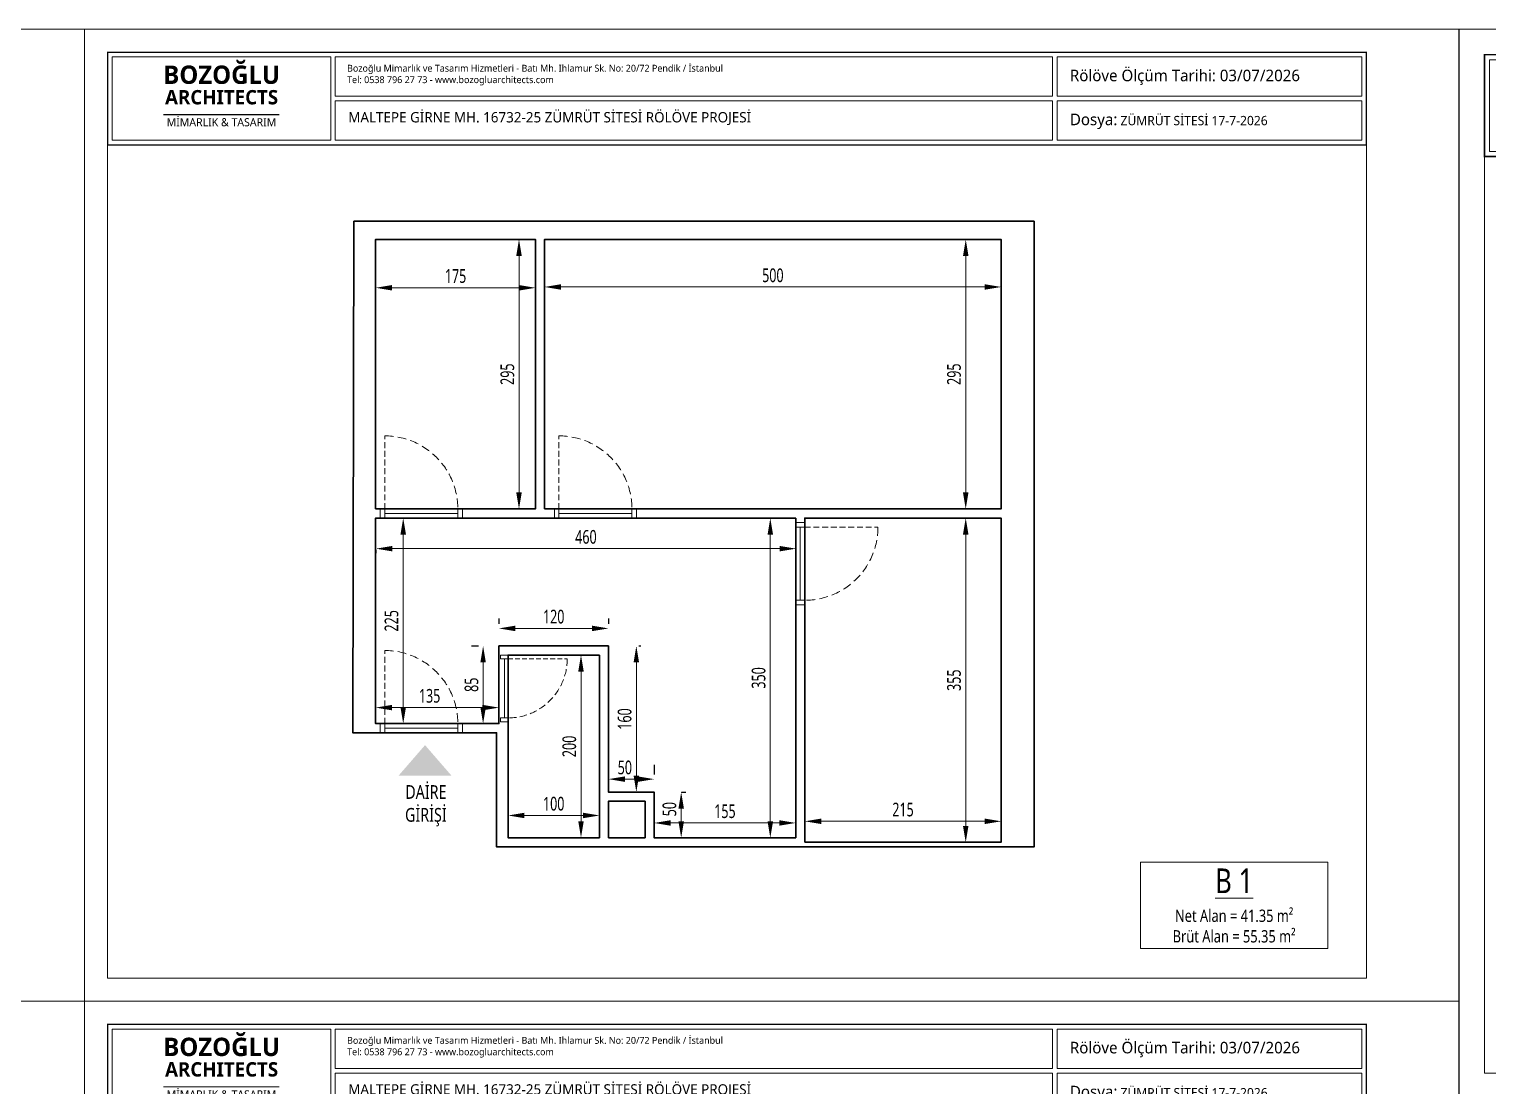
# Model space of a CAD drawing. Header units: metres. Extents: x 41905 to 73816, y -45641 to -42980.
# Drawn here: x 67434 to 69031, y -44137 to -42980 of the extents above; entities that cross this region are included whole.
import ezdxf

# ---------------------------------------------------------------- set-up
doc = ezdxf.new("R2010")
doc.units = ezdxf.units.M
doc.linetypes.add('HIDDEN2', pattern=[4.7625, 3.175, -1.5875])
for name, color, linetype, lineweight in [('A ALAN BRÜT', 5, 'Continuous', 30), ('A ANTET', 7, 'Continuous', 13), ('A DUVAR', 7, 'Continuous', 30), ('A KAPI', 11, 'Continuous', 13), ('A KAPI KESİK', 11, 'HIDDEN2', 13), ('A YAZI', 7, 'Continuous', 13)]:
    doc.layers.add(name, color=color, linetype=linetype, lineweight=lineweight)
for name, color, linetype, lineweight, true_color in [('A GİRİŞ OKU', 1, 'Continuous', 13, 0xff0000), ('A YAZDIRMA', 7, 'Continuous', 13, 0x848484), ('A ÖLÇÜ DIŞ', 1, 'Continuous', 13, 0xff0000)]:
    doc.layers.add(name, color=color, linetype=linetype, lineweight=lineweight, true_color=true_color)
doc.styles.add('HİB NORMAL', font='segoeui.ttf')
doc.styles.add('HİB Segoe Bold', font='segoeuib.ttf', dxfattribs={"width": 0.8})
doc.styles.add('HİB SEGOE Normal .7', font='segoeui.ttf', dxfattribs={"width": 0.7})
doc.styles.add('HİB Segoe Semilight .7', font='segoeuisl.ttf', dxfattribs={"width": 0.7})
doc.dimstyles.new('HİB New', dxfattribs={"dimtxt": 12, "dimasz": 18, "dimexe": 5, "dimexo": 30, "dimgap": 5, "dimtad": 1, "dimdec": 0, "dimzin": 0, "dimdsep": 46, "dimtxsty": 'HİB Segoe Semilight .7', "dimcen": 0.09, "dimclrd": 256, "dimclre": 256, "dimclrt": 256, "dimadec": 0, "dimazin": 0, "dimtfac": 1, "dimtdec": 4, "dimtix": 1, "dimtofl": 0, "dimtmove": 0, "dimatfit": 3, "dimfxl": 30, "dimfxlon": 1, "dimtvp": 1, "dimtolj": 1, "dimtzin": 0, "dimlwd": -1, "dimlwe": -3, "dimarcsym": 0})

# ---------------------------------------------------------------- blocks, each defined once
blk = doc.blocks.new('safsafsaf')
at = {"layer": 'A ANTET', "linetype": 'ByBlock', "ltscale": 100}
blk.add_line((49168, -37858.9), (52997.3, -37858.9), dxfattribs=at)
at = {"layer": 'A ANTET', "linetype": 'ByBlock', "ltscale": 100, "const_width": 4.22}
blk.add_lwpolyline([(49168, -37858.9), (52997.3, -37858.9), (52997.3, -38140.5), (49168, -38140.5)], close=True, dxfattribs=at)
at = {"layer": 'A ANTET', "linetype": 'ByBlock', "ltscale": 100}
for points in [[(52997.3, -40674.5), (49168, -40674.5), (49168, -37858.9), (52997.3, -37858.9)], [(49182.1, -37873), (49846.6, -37873), (49846.6, -38126.4), (49182.1, -38126.4)], [(49860.6, -37873), (52042.3, -37873), (52042.3, -37992.7), (49860.6, -37992.7)], [(52056.4, -37992.7), (52983.2, -37992.7), (52983.2, -37873), (52056.4, -37873)], [(49860.6, -38006.7), (52042.3, -38006.7), (52042.3, -38126.4), (49860.6, -38126.4)], [(52056.4, -38126.4), (52983.2, -38126.4), (52983.2, -38006.7), (52056.4, -38006.7)]]:
    blk.add_lwpolyline(points, close=True, dxfattribs=at)
blk.add_lwpolyline([(49337.9, -38048.6, 3.72, 3.72, 0), (49690.6, -38048.6, 0, 0, 0)], format="xyseb", dxfattribs=at)
at = {"layer": 'A YAZDIRMA', "linetype": 'ByBlock', "ltscale": 100}
blk.add_lwpolyline([(53278.8, -40744.9), (53278.8, -37788.5), (49097.6, -37788.5), (49097.6, -40744.9)], close=True, dxfattribs=at)
at = {"layer": 'A ANTET', "linetype": 'ByBlock', "ltscale": 100, "attachment_point": 1, "line_spacing_factor": 0.8, "style": 'HİB NORMAL'}
for s, insert, char_height, width in [('\\pxqc;{\\fSegoe UI Semibold|b0|i0|c162|p34;BOZOĞLU\\P\\pxqc;\\H0.7833x;ARCHITECTS\\P\\pxqc;\\H1.0213x;}', (49326, -37899.2), 55.749, 377.662), ('\\pxi-3,l4.25,qc,t4.25;MİMARLIK & TASARIM', (49291.1, -38059.2), 24.623, 415.716)]:
    blk.add_mtext(s, dxfattribs=dict(at, insert=insert, char_height=char_height, width=width))
at = {"layer": 'A ANTET', "linetype": 'ByBlock', "ltscale": 100, "attachment_point": 1, "style": 'HİB NORMAL'}
for s, insert, char_height, width in [('\\A1;\\pxql;Bozoğlu Mimarlık ve Tasarım Hizmetleri - Batı Mh. Ihlamur Sk. No: 20/72 Pendik / İstanbul\\PTel: 0538 796 27 73 - www.bozogluarchitects.com', (49896.5, -37896.8), 20.906, 1289.576), ('\\pxql;MALTEPE GİRNE MH. 16732-25 ZÜMRÜT SİTESİ RÖLÖVE PROJESİ', (49900, -38040.7), 31.359, 1361.276)]:
    blk.add_mtext(s, dxfattribs=dict(at, insert=insert, char_height=char_height, width=width))
at = {"layer": 'A ANTET', "color": 0, "linetype": 'ByBlock', "ltscale": 100, "char_height": 35.195, "width": 810.705, "attachment_point": 7, "style": 'HİB NORMAL'}
for s, insert in [('\\pxql;Rölöve Ölçüm Tarihi: 03/07/2026', (52095.2, -37958.7)), ('\\pxql;Dosya:{\\H0.8019x; ZÜMRÜT SİTESİ 17-7-2026}', (52095.2, -38092.4))]:
    blk.add_mtext(s, dxfattribs=dict(at, insert=insert))
blk = doc.blocks.new('*D18127')
at = {"layer": 'A ÖLÇÜ DIŞ', "lineweight": -3, "ltscale": 0.5}
for p, q in [((67813.3, -43240.2), (67813.3, -43268.1)), ((67988.3, -43240.2), (67988.3, -43268.1))]:
    blk.add_line(p, q, dxfattribs=at)
at = {"layer": 'A ÖLÇÜ DIŞ', "ltscale": 0.5}
blk.add_line((67831.3, -43263.1), (67970.3, -43263.1), dxfattribs=at)
at = {"layer": 'A ÖLÇÜ DIŞ'}
for points in [[(67831.3, -43260.1), (67831.3, -43266.1), (67813.3, -43263.1)], [(67970.3, -43266.1), (67970.3, -43260.1), (67988.3, -43263.1)]]:
    blk.add_solid(points, dxfattribs=at)
at = {"layer": 'Defpoints', "color": 0}
for p in [(67813.3, -43210.2), (67988.3, -43210.2), (67988.3, -43263.1)]:
    blk.add_point(p, dxfattribs=at)
at = {"layer": 'A ÖLÇÜ DIŞ', "ltscale": 0.5, "insert": (67900.8, -43250.3), "char_height": 15, "attachment_point": 5, "style": 'HİB SEGOE Normal .7'}
blk.add_mtext('\\A1;175', dxfattribs=at)
blk = doc.blocks.new('*D18128')
at = {"layer": 'A ÖLÇÜ DIŞ', "lineweight": -3, "ltscale": 0.5}
for p, q in [((67958.3, -43210.2), (67965.3, -43210.2)), ((67958.3, -43505.2), (67965.3, -43505.2))]:
    blk.add_line(p, q, dxfattribs=at)
at = {"layer": 'A ÖLÇÜ DIŞ', "ltscale": 0.5}
blk.add_line((67970.3, -43228.2), (67970.3, -43487.2), dxfattribs=at)
at = {"layer": 'A ÖLÇÜ DIŞ'}
for points in [[(67973.3, -43228.2), (67967.3, -43228.2), (67970.3, -43210.2)], [(67967.3, -43487.2), (67973.3, -43487.2), (67970.3, -43505.2)]]:
    blk.add_solid(points, dxfattribs=at)
at = {"layer": 'Defpoints', "color": 0}
for p in [(67988.3, -43210.2), (67970.3, -43505.2), (67988.3, -43505.2)]:
    blk.add_point(p, dxfattribs=at)
at = {"layer": 'A ÖLÇÜ DIŞ', "ltscale": 0.5, "insert": (67957.6, -43357.7), "char_height": 15, "attachment_point": 5, "rotation": 90, "style": 'HİB SEGOE Normal .7'}
blk.add_mtext('\\A1;295', dxfattribs=at)
blk = doc.blocks.new('*D18129')
at = {"layer": 'A ÖLÇÜ DIŞ', "lineweight": -3, "ltscale": 0.5}
for p, q in [((67998.3, -43240.2), (67998.3, -43267.2)), ((68498.3, -43240.2), (68498.3, -43267.2))]:
    blk.add_line(p, q, dxfattribs=at)
at = {"layer": 'A ÖLÇÜ DIŞ', "ltscale": 0.5}
blk.add_line((68016.3, -43262.2), (68480.3, -43262.2), dxfattribs=at)
at = {"layer": 'A ÖLÇÜ DIŞ'}
for points in [[(68016.3, -43259.2), (68016.3, -43265.2), (67998.3, -43262.2)], [(68480.3, -43265.2), (68480.3, -43259.2), (68498.3, -43262.2)]]:
    blk.add_solid(points, dxfattribs=at)
at = {"layer": 'Defpoints', "color": 0}
for p in [(67998.3, -43210.2), (68498.3, -43210.2), (68498.3, -43262.2)]:
    blk.add_point(p, dxfattribs=at)
at = {"layer": 'A ÖLÇÜ DIŞ', "ltscale": 0.5, "insert": (68248.3, -43249.5), "char_height": 15, "attachment_point": 5, "style": 'HİB SEGOE Normal .7'}
blk.add_mtext('\\A1;500', dxfattribs=at)
blk = doc.blocks.new('*D18130')
at = {"layer": 'A ÖLÇÜ DIŞ', "lineweight": -3, "ltscale": 0.5}
for p, q in [((68468.3, -43210.2), (68454.5, -43210.2)), ((68468.3, -43505.2), (68454.5, -43505.2))]:
    blk.add_line(p, q, dxfattribs=at)
at = {"layer": 'A ÖLÇÜ DIŞ', "ltscale": 0.5}
blk.add_line((68459.5, -43228.2), (68459.5, -43487.2), dxfattribs=at)
at = {"layer": 'A ÖLÇÜ DIŞ'}
for points in [[(68462.5, -43228.2), (68456.5, -43228.2), (68459.5, -43210.2)], [(68456.5, -43487.2), (68462.5, -43487.2), (68459.5, -43505.2)]]:
    blk.add_solid(points, dxfattribs=at)
at = {"layer": 'Defpoints', "color": 0}
for p in [(68498.3, -43210.2), (68459.5, -43505.2), (68498.3, -43505.2)]:
    blk.add_point(p, dxfattribs=at)
at = {"layer": 'A ÖLÇÜ DIŞ', "ltscale": 0.5, "insert": (68446.7, -43357.7), "char_height": 15, "attachment_point": 5, "rotation": 90, "style": 'HİB SEGOE Normal .7'}
blk.add_mtext('\\A1;295', dxfattribs=at)
blk = doc.blocks.new('*D18131')
at = {"layer": 'A ÖLÇÜ DIŞ', "lineweight": -3, "ltscale": 0.5}
for p, q in [((68468.3, -43515.2), (68454.5, -43515.2)), ((68468.3, -43870.2), (68454.5, -43870.2))]:
    blk.add_line(p, q, dxfattribs=at)
at = {"layer": 'A ÖLÇÜ DIŞ', "ltscale": 0.5}
blk.add_line((68459.5, -43533.2), (68459.5, -43852.2), dxfattribs=at)
at = {"layer": 'A ÖLÇÜ DIŞ'}
for points in [[(68462.5, -43533.2), (68456.5, -43533.2), (68459.5, -43515.2)], [(68456.5, -43852.2), (68462.5, -43852.2), (68459.5, -43870.2)]]:
    blk.add_solid(points, dxfattribs=at)
at = {"layer": 'Defpoints', "color": 0}
for p in [(68498.3, -43515.2), (68459.5, -43870.2), (68498.3, -43870.2)]:
    blk.add_point(p, dxfattribs=at)
at = {"layer": 'A ÖLÇÜ DIŞ', "ltscale": 0.5, "insert": (68446.7, -43692.7), "char_height": 15, "attachment_point": 5, "rotation": 90, "style": 'HİB SEGOE Normal .7'}
blk.add_mtext('\\A1;355', dxfattribs=at)
blk = doc.blocks.new('*D18132')
at = {"layer": 'A ÖLÇÜ DIŞ', "lineweight": -3, "ltscale": 0.5}
for p, q in [((68243.3, -43515.2), (68240.5, -43515.2)), ((68243.3, -43865.2), (68240.5, -43865.2))]:
    blk.add_line(p, q, dxfattribs=at)
at = {"layer": 'A ÖLÇÜ DIŞ', "ltscale": 0.5}
blk.add_line((68245.5, -43847.2), (68245.5, -43533.2), dxfattribs=at)
at = {"layer": 'A ÖLÇÜ DIŞ'}
for points in [[(68248.5, -43533.2), (68242.5, -43533.2), (68245.5, -43515.2)], [(68242.5, -43847.2), (68248.5, -43847.2), (68245.5, -43865.2)]]:
    blk.add_solid(points, dxfattribs=at)
at = {"layer": 'Defpoints', "color": 0}
for p in [(68245.5, -43515.2), (68273.3, -43515.2), (68273.3, -43865.2)]:
    blk.add_point(p, dxfattribs=at)
at = {"layer": 'A ÖLÇÜ DIŞ', "ltscale": 0.5, "insert": (68232.7, -43690.2), "char_height": 15, "attachment_point": 5, "rotation": 90, "style": 'HİB SEGOE Normal .7'}
blk.add_mtext('\\A1;350', dxfattribs=at)
blk = doc.blocks.new('*D18133')
at = {"layer": 'A ÖLÇÜ DIŞ', "lineweight": -3, "ltscale": 0.5}
for p, q in [((68273.3, -43819), (68273.3, -43854)), ((68118.3, -43835.2), (68118.3, -43844))]:
    blk.add_line(p, q, dxfattribs=at)
at = {"layer": 'A ÖLÇÜ DIŞ', "ltscale": 0.5}
blk.add_line((68136.3, -43849), (68255.3, -43849), dxfattribs=at)
at = {"layer": 'A ÖLÇÜ DIŞ'}
for points in [[(68136.3, -43846), (68136.3, -43852), (68118.3, -43849)], [(68255.3, -43852), (68255.3, -43846), (68273.3, -43849)]]:
    blk.add_solid(points, dxfattribs=at)
at = {"layer": 'Defpoints', "color": 0}
for p in [(68273.3, -43762.3), (68273.3, -43849), (68118.3, -43865.2)]:
    blk.add_point(p, dxfattribs=at)
at = {"layer": 'A ÖLÇÜ DIŞ', "ltscale": 0.5, "insert": (68195.8, -43836.2), "char_height": 15, "attachment_point": 5, "style": 'HİB SEGOE Normal .7'}
blk.add_mtext('\\A1;155', dxfattribs=at)
blk = doc.blocks.new('*D18134')
at = {"layer": 'A ÖLÇÜ DIŞ', "lineweight": -3, "ltscale": 0.5}
for p, q in [((68148.3, -43815.2), (68152.9, -43815.2)), ((68148.3, -43865.2), (68152.9, -43865.2))]:
    blk.add_line(p, q, dxfattribs=at)
at = {"layer": 'A ÖLÇÜ DIŞ', "ltscale": 0.5}
blk.add_line((68147.9, -43833.2), (68147.9, -43847.2), dxfattribs=at)
at = {"layer": 'A ÖLÇÜ DIŞ'}
for points in [[(68150.9, -43833.2), (68144.9, -43833.2), (68147.9, -43815.2)], [(68144.9, -43847.2), (68150.9, -43847.2), (68147.9, -43865.2)]]:
    blk.add_solid(points, dxfattribs=at)
at = {"layer": 'Defpoints', "color": 0}
for p in [(68118.3, -43815.2), (68118.3, -43865.2), (68147.9, -43865.2)]:
    blk.add_point(p, dxfattribs=at)
at = {"layer": 'A ÖLÇÜ DIŞ', "ltscale": 0.5, "insert": (68135.1, -43833.9), "char_height": 15, "attachment_point": 5, "rotation": 90, "style": 'HİB SEGOE Normal .7'}
blk.add_mtext('\\A1;50', dxfattribs=at)
blk = doc.blocks.new('*D18135')
at = {"layer": 'A ÖLÇÜ DIŞ', "lineweight": -3, "ltscale": 0.5}
for p, q in [((68068.3, -43785.2), (68068.3, -43796)), ((68118.3, -43785.2), (68118.3, -43796))]:
    blk.add_line(p, q, dxfattribs=at)
at = {"layer": 'A ÖLÇÜ DIŞ', "ltscale": 0.5}
blk.add_line((68100.3, -43801), (68086.3, -43801), dxfattribs=at)
at = {"layer": 'A ÖLÇÜ DIŞ'}
for points in [[(68086.3, -43798), (68086.3, -43804), (68068.3, -43801)], [(68100.3, -43804), (68100.3, -43798), (68118.3, -43801)]]:
    blk.add_solid(points, dxfattribs=at)
at = {"layer": 'Defpoints', "color": 0}
for p in [(68068.3, -43801), (68068.3, -43815.2), (68118.3, -43815.2)]:
    blk.add_point(p, dxfattribs=at)
at = {"layer": 'A ÖLÇÜ DIŞ', "ltscale": 0.5, "insert": (68086.2, -43788.3), "char_height": 15, "attachment_point": 5, "style": 'HİB SEGOE Normal .7'}
blk.add_mtext('\\A1;50', dxfattribs=at)
blk = doc.blocks.new('*D18136')
at = {"layer": 'A ÖLÇÜ DIŞ', "lineweight": -3, "ltscale": 0.5}
for p, q in [((68101.6, -43655.2), (68103.8, -43655.2)), ((68101.6, -43815.2), (68103.8, -43815.2))]:
    blk.add_line(p, q, dxfattribs=at)
at = {"layer": 'A ÖLÇÜ DIŞ', "ltscale": 0.5}
blk.add_line((68098.8, -43797.2), (68098.8, -43673.2), dxfattribs=at)
at = {"layer": 'A ÖLÇÜ DIŞ'}
for points in [[(68101.8, -43673.2), (68095.8, -43673.2), (68098.8, -43655.2)], [(68095.8, -43797.2), (68101.8, -43797.2), (68098.8, -43815.2)]]:
    blk.add_solid(points, dxfattribs=at)
at = {"layer": 'Defpoints', "color": 0}
for p in [(68071.6, -43655.2), (68098.8, -43655.2), (68071.6, -43815.2)]:
    blk.add_point(p, dxfattribs=at)
at = {"layer": 'A ÖLÇÜ DIŞ', "ltscale": 0.5, "insert": (68086, -43735.2), "char_height": 15, "attachment_point": 5, "rotation": 90, "style": 'HİB SEGOE Normal .7'}
blk.add_mtext('\\A1;160', dxfattribs=at)
blk = doc.blocks.new('*D18137')
at = {"layer": 'A ÖLÇÜ DIŞ', "lineweight": -3, "ltscale": 0.5}
for p, q in [((67948.3, -43625.2), (67948.3, -43631)), ((68068.3, -43625.2), (68068.3, -43631))]:
    blk.add_line(p, q, dxfattribs=at)
at = {"layer": 'A ÖLÇÜ DIŞ', "ltscale": 0.5}
blk.add_line((68050.3, -43636), (67966.3, -43636), dxfattribs=at)
at = {"layer": 'A ÖLÇÜ DIŞ'}
for points in [[(67966.3, -43633), (67966.3, -43639), (67948.3, -43636)], [(68050.3, -43639), (68050.3, -43633), (68068.3, -43636)]]:
    blk.add_solid(points, dxfattribs=at)
at = {"layer": 'Defpoints', "color": 0}
for p in [(67948.3, -43636), (67948.3, -43655.2), (68068.3, -43655.2)]:
    blk.add_point(p, dxfattribs=at)
at = {"layer": 'A ÖLÇÜ DIŞ', "ltscale": 0.5, "insert": (68008.3, -43623.2), "char_height": 15, "attachment_point": 5, "style": 'HİB SEGOE Normal .7'}
blk.add_mtext('\\A1;120', dxfattribs=at)
blk = doc.blocks.new('*D18138')
at = {"layer": 'A ÖLÇÜ DIŞ', "lineweight": -3, "ltscale": 0.5}
for p, q in [((67918.3, -43655.2), (67926, -43655.2)), ((67918.3, -43740.2), (67926, -43740.2))]:
    blk.add_line(p, q, dxfattribs=at)
at = {"layer": 'A ÖLÇÜ DIŞ', "ltscale": 0.5}
blk.add_line((67931, -43673.2), (67931, -43722.2), dxfattribs=at)
at = {"layer": 'A ÖLÇÜ DIŞ'}
for points in [[(67934, -43673.2), (67928, -43673.2), (67931, -43655.2)], [(67928, -43722.2), (67934, -43722.2), (67931, -43740.2)]]:
    blk.add_solid(points, dxfattribs=at)
at = {"layer": 'Defpoints', "color": 0}
for p in [(67948.3, -43655.2), (67931, -43740.2), (67948.3, -43740.2)]:
    blk.add_point(p, dxfattribs=at)
at = {"layer": 'A ÖLÇÜ DIŞ', "ltscale": 0.5, "insert": (67918.3, -43697.7), "char_height": 15, "attachment_point": 5, "rotation": 90, "style": 'HİB SEGOE Normal .7'}
blk.add_mtext('\\A1;85', dxfattribs=at)
blk = doc.blocks.new('*D18139')
at = {"layer": 'A ÖLÇÜ DIŞ', "lineweight": -3, "ltscale": 0.5}
for p, q in [((67813.3, -43710.2), (67813.3, -43717.7)), ((67948.3, -43710.2), (67948.3, -43717.7))]:
    blk.add_line(p, q, dxfattribs=at)
at = {"layer": 'A ÖLÇÜ DIŞ', "ltscale": 0.5}
blk.add_line((67831.3, -43722.7), (67930.3, -43722.7), dxfattribs=at)
at = {"layer": 'A ÖLÇÜ DIŞ'}
for points in [[(67831.3, -43719.7), (67831.3, -43725.7), (67813.3, -43722.7)], [(67930.3, -43725.7), (67930.3, -43719.7), (67948.3, -43722.7)]]:
    blk.add_solid(points, dxfattribs=at)
at = {"layer": 'Defpoints', "color": 0}
for p in [(67948.3, -43722.7), (67813.3, -43740.2), (67948.3, -43740.2)]:
    blk.add_point(p, dxfattribs=at)
at = {"layer": 'A ÖLÇÜ DIŞ', "ltscale": 0.5, "insert": (67872.4, -43709.9), "char_height": 15, "attachment_point": 5, "style": 'HİB SEGOE Normal .7'}
blk.add_mtext('\\A1;135', dxfattribs=at)
blk = doc.blocks.new('*D18140')
at = {"layer": 'A ÖLÇÜ DIŞ', "lineweight": -3, "ltscale": 0.5}
for p, q in [((67843.3, -43515.2), (67848.5, -43515.2)), ((67843.3, -43740.2), (67848.5, -43740.2))]:
    blk.add_line(p, q, dxfattribs=at)
at = {"layer": 'A ÖLÇÜ DIŞ', "ltscale": 0.5}
blk.add_line((67843.5, -43722.2), (67843.5, -43533.2), dxfattribs=at)
at = {"layer": 'A ÖLÇÜ DIŞ'}
for points in [[(67846.5, -43533.2), (67840.5, -43533.2), (67843.5, -43515.2)], [(67840.5, -43722.2), (67846.5, -43722.2), (67843.5, -43740.2)]]:
    blk.add_solid(points, dxfattribs=at)
at = {"layer": 'Defpoints', "color": 0}
for p in [(67813.3, -43515.2), (67843.5, -43515.2), (67813.3, -43740.2)]:
    blk.add_point(p, dxfattribs=at)
at = {"layer": 'A ÖLÇÜ DIŞ', "ltscale": 0.5, "insert": (67830.7, -43627.7), "char_height": 15, "attachment_point": 5, "rotation": 90, "style": 'HİB SEGOE Normal .7'}
blk.add_mtext('\\A1;225', dxfattribs=at)
blk = doc.blocks.new('*D18141')
at = {"layer": 'A ÖLÇÜ DIŞ', "lineweight": -3, "ltscale": 0.5}
for p, q in [((67813.6, -43550), (67813.6, -43553.7)), ((68273.6, -43550), (68273.6, -43553.7))]:
    blk.add_line(p, q, dxfattribs=at)
at = {"layer": 'A ÖLÇÜ DIŞ', "ltscale": 0.5}
blk.add_line((67831.6, -43548.7), (68255.6, -43548.7), dxfattribs=at)
at = {"layer": 'A ÖLÇÜ DIŞ'}
for points in [[(67831.6, -43545.7), (67831.6, -43551.7), (67813.6, -43548.7)], [(68255.6, -43551.7), (68255.6, -43545.7), (68273.6, -43548.7)]]:
    blk.add_solid(points, dxfattribs=at)
at = {"layer": 'Defpoints', "color": 0}
for p in [(67813.6, -43520), (68273.6, -43520), (68273.6, -43548.7)]:
    blk.add_point(p, dxfattribs=at)
at = {"layer": 'A ÖLÇÜ DIŞ', "ltscale": 0.5, "insert": (68043.6, -43535.9), "char_height": 15, "attachment_point": 5, "style": 'HİB SEGOE Normal .7'}
blk.add_mtext('\\A1;460', dxfattribs=at)
blk = doc.blocks.new('*D18142')
at = {"layer": 'A ÖLÇÜ DIŞ', "lineweight": -3, "ltscale": 0.5}
for p, q in [((67958.3, -43835.2), (67958.3, -43835.8)), ((68058.3, -43835.2), (68058.3, -43835.8))]:
    blk.add_line(p, q, dxfattribs=at)
at = {"layer": 'A ÖLÇÜ DIŞ', "ltscale": 0.5}
blk.add_line((67976.3, -43840.8), (68040.3, -43840.8), dxfattribs=at)
at = {"layer": 'A ÖLÇÜ DIŞ'}
for points in [[(67976.3, -43837.8), (67976.3, -43843.8), (67958.3, -43840.8)], [(68040.3, -43843.8), (68040.3, -43837.8), (68058.3, -43840.8)]]:
    blk.add_solid(points, dxfattribs=at)
at = {"layer": 'Defpoints', "color": 0}
for p in [(68058.3, -43840.8), (67958.3, -43865.2), (68058.3, -43865.2)]:
    blk.add_point(p, dxfattribs=at)
at = {"layer": 'A ÖLÇÜ DIŞ', "ltscale": 0.5, "insert": (68008.3, -43828), "char_height": 15, "attachment_point": 5, "style": 'HİB SEGOE Normal .7'}
blk.add_mtext('\\A1;100', dxfattribs=at)
blk = doc.blocks.new('*D18143')
at = {"layer": 'A ÖLÇÜ DIŞ', "lineweight": -3, "ltscale": 0.5}
for p, q in [((68028.3, -43665.2), (68033.2, -43665.2)), ((68028.3, -43865.2), (68033.2, -43865.2))]:
    blk.add_line(p, q, dxfattribs=at)
at = {"layer": 'A ÖLÇÜ DIŞ', "ltscale": 0.5}
blk.add_line((68038.2, -43683.2), (68038.2, -43847.2), dxfattribs=at)
at = {"layer": 'A ÖLÇÜ DIŞ'}
for points in [[(68041.2, -43683.2), (68035.2, -43683.2), (68038.2, -43665.2)], [(68035.2, -43847.2), (68041.2, -43847.2), (68038.2, -43865.2)]]:
    blk.add_solid(points, dxfattribs=at)
at = {"layer": 'Defpoints', "color": 0}
for p in [(68058.3, -43665.2), (68038.2, -43865.2), (68058.3, -43865.2)]:
    blk.add_point(p, dxfattribs=at)
at = {"layer": 'A ÖLÇÜ DIŞ', "ltscale": 0.5, "insert": (68025.4, -43765.2), "char_height": 15, "attachment_point": 5, "rotation": 90, "style": 'HİB SEGOE Normal .7'}
blk.add_mtext('\\A1;200', dxfattribs=at)
blk = doc.blocks.new('KAPI 90X10')
at = {"layer": 'A KAPI', "color": 0}
for points in [[(5, 10), (0, 10), (0, 0), (5, 0)], [(85, 5), (85, 10), (5, 10), (5, 5)], [(90, 10), (85, 10), (85, 0), (90, 0)]]:
    blk.add_lwpolyline(points, close=True, dxfattribs=at)
at = {"layer": 'A KAPI KESİK', "color": 0, "ltscale": 2}
blk.add_line((85, 10), (85, 90), dxfattribs=at)
at = {"layer": 'A KAPI KESİK', "color": 0, "ltscale": 3}
blk.add_arc((85, 10), 80, 90, 180, dxfattribs=at)
at = {"layer": 'A YAZI', "color": 0, "style": 'HİB Segoe Semilight .7', "width": 0.7}
blk.add_attdef('KAPI_NO', (76.6, 23.8), '', height=12, rotation=90, dxfattribs=at)
blk = doc.blocks.new('*D18144')
at = {"layer": 'A ÖLÇÜ DIŞ', "lineweight": -3, "ltscale": 0.5}
for p, q in [((68283.3, -43817.2), (68283.3, -43852.2)), ((68498.3, -43817.2), (68498.3, -43852.2))]:
    blk.add_line(p, q, dxfattribs=at)
at = {"layer": 'A ÖLÇÜ DIŞ', "ltscale": 0.5}
blk.add_line((68301.3, -43847.2), (68480.3, -43847.2), dxfattribs=at)
at = {"layer": 'A ÖLÇÜ DIŞ'}
for points in [[(68301.3, -43844.2), (68301.3, -43850.2), (68283.3, -43847.2)], [(68480.3, -43850.2), (68480.3, -43844.2), (68498.3, -43847.2)]]:
    blk.add_solid(points, dxfattribs=at)
at = {"layer": 'Defpoints', "color": 0}
for p in [(68283.3, -43706.3), (68498.3, -43706.3), (68498.3, -43847.2)]:
    blk.add_point(p, dxfattribs=at)
at = {"layer": 'A ÖLÇÜ DIŞ', "ltscale": 0.5, "insert": (68390.8, -43834.4), "char_height": 15, "attachment_point": 5, "style": 'HİB SEGOE Normal .7'}
blk.add_mtext('\\A1;215', dxfattribs=at)

msp = doc.modelspace()

# ---------------------------------------------------------------- hatches: boundary and pattern name
at = {"layer": 'A GİRİŞ OKU', "ltscale": 100, "transparency": 33554687}
h = msp.add_hatch(color=256, dxfattribs=at)
h.dxf.hatch_style = 1
h.paths.add_polyline_path([(67838.5, -43797.1), (67896.3, -43797.1), (67867.4, -43763.8)])

# ---------------------------------------------------------------- linework, layer by layer
at = {"layer": 'A ALAN BRÜT', "ltscale": 0.5}
msp.add_lwpolyline([(67789.3, -43190.2), (68534.3, -43190.2), (68534.3, -43875.2), (67945.8, -43875.2), (67945.8, -43750.2), (67788.3, -43750.2)], close=True, dxfattribs=at)
at = {"layer": 'A DUVAR', "ltscale": 0.5}
for points in [[(67813.3, -43505.2), (67813.3, -43210.2), (67988.3, -43210.2), (67988.3, -43505.2)], [(67998.3, -43505.2), (67998.3, -43210.2), (68498.3, -43210.2), (68498.3, -43505.2)], [(68273.3, -43515.2), (68273.3, -43865.2), (68118.3, -43865.2), (68118.3, -43815.2), (68068.3, -43815.2), (68068.3, -43655.2), (67948.3, -43655.2), (67948.3, -43740.2), (67813.3, -43740.2), (67813.3, -43515.2)], [(68283.3, -43870.2), (68283.3, -43515.2), (68498.3, -43515.2), (68498.3, -43870.2)], [(68058.3, -43665.2), (68058.3, -43865.2), (67958.3, -43865.2), (67958.3, -43665.2)], [(68068.3, -43865.2), (68068.3, -43825.2), (68108.3, -43825.2), (68108.3, -43865.2)]]:
    msp.add_lwpolyline(points, close=True, dxfattribs=at)

# ---------------------------------------------------------------- block references
at = {"layer": 'A ANTET', "ltscale": 0.5}
for p, xscale, yscale, zscale in [((48314, -29376.1), 0.36, 0.36, 0.36), ((49819.3, -29376.1), 0.36, 0.36, 0.36), ((49557, -28015.7), 0.396, 0.396, 0.396), ((48314, -30440.4), 0.36, 0.36, 0.36), ((49819.3, -30440.4), 0.36, 0.36, 0.36)]:
    msp.add_blockref('safsafsaf', p, dxfattribs=dict(at, xscale=xscale, yscale=yscale, zscale=zscale))
at = {"layer": 'A KAPI', "ltscale": 100, "xscale": -1}
for p in [(67908.3, -43515.2), (68099, -43515.2), (67908.3, -43750.2)]:
    msp.add_blockref('KAPI 90X10', p, dxfattribs=at)
at = {"layer": 'A KAPI', "ltscale": 100, "xscale": -1, "rotation": 269.9999999999999}
msp.add_blockref('KAPI 90X10', (68273.3, -43610.2), dxfattribs=at)
at = {"layer": 'A KAPI', "ltscale": 100, "xscale": -0.81, "yscale": 0.81, "zscale": 0.81, "rotation": 269.9999999999999}
msp.add_blockref('KAPI 90X10', (67950.2, -43738.1), dxfattribs=at)

# ---------------------------------------------------------------- texts
at = {"layer": 'A YAZI', "ltscale": 100, "insert": (67868.3, -43807.6), "char_height": 15, "width": 136.235, "attachment_point": 2, "style": 'HİB Segoe Bold'}
msp.add_mtext('DAİRE\\PGİRİŞİ', dxfattribs=at)
at = {"layer": 'A YAZI', "ltscale": 100, "insert": (68657.7, -43980.1), "char_height": 13.5, "width": 191.473, "attachment_point": 7, "style": 'HİB Segoe Bold', "bg_fill": 16}
msp.add_mtext('\\pxqc;{\\H2x;\\LB 1\\P\\pxql;}Net Alan^I= 41.35 m²\\PBrüt Alan^I= 55.35 m²', dxfattribs=at)

# ---------------------------------------------------------------- dimensions: what is measured, and where the dimension line sits
at = {"layer": 'A ÖLÇÜ DIŞ', "ltscale": 0.5}
for base, p1, p2, picture, middle in [((67988.3, -43263.1), (67813.3, -43210.2), (67988.3, -43210.2), '*D18127', (67900.8, -43250.3)), ((68498.3, -43262.2), (67998.3, -43210.2), (68498.3, -43210.2), '*D18129', (68248.3, -43249.5)), ((68273.6, -43548.7), (67813.6, -43520), (68273.6, -43520), '*D18141', (68043.6, -43535.9)), ((67948.3, -43636), (68068.3, -43655.2), (67948.3, -43655.2), '*D18137', (68008.3, -43623.2)), ((68498.3, -43847.2), (68283.3, -43706.3), (68498.3, -43706.3), '*D18144', (68390.8, -43834.4)), ((68273.3, -43849), (68118.3, -43865.2), (68273.3, -43762.3), '*D18133', (68195.8, -43836.2)), ((68058.3, -43840.8), (67958.3, -43865.2), (68058.3, -43865.2), '*D18142', (68008.3, -43828))]:
    dim = msp.add_linear_dim(base=base, p1=p1, p2=p2, dimstyle='HİB New', override={"dimtxt": 15, "dimtxsty": 'HİB SEGOE Normal .7'}, dxfattribs=at)
    dim.commit()
    dim.dimension.update_dxf_attribs({"geometry": picture, "text_midpoint": middle})
for base, p1, p2, picture, middle in [((67970.3, -43505.2), (67988.3, -43210.2), (67988.3, -43505.2), '*D18128', (67957.6, -43357.7)), ((68459.5, -43505.2), (68498.3, -43210.2), (68498.3, -43505.2), '*D18130', (68446.7, -43357.7)), ((67843.5, -43515.2), (67813.3, -43740.2), (67813.3, -43515.2), '*D18140', (67830.7, -43627.7)), ((68245.5, -43515.2), (68273.3, -43865.2), (68273.3, -43515.2), '*D18132', (68232.7, -43690.2)), ((68459.5, -43870.2), (68498.3, -43515.2), (68498.3, -43870.2), '*D18131', (68446.7, -43692.7)), ((67931, -43740.2), (67948.3, -43655.2), (67948.3, -43740.2), '*D18138', (67918.3, -43697.7)), ((68038.2, -43865.2), (68058.3, -43665.2), (68058.3, -43865.2), '*D18143', (68025.4, -43765.2)), ((68098.8, -43655.2), (68071.6, -43815.2), (68071.6, -43655.2), '*D18136', (68086, -43735.2))]:
    dim = msp.add_linear_dim(base=base, p1=p1, p2=p2, angle=90, dimstyle='HİB New', override={"dimtxt": 15, "dimtxsty": 'HİB SEGOE Normal .7'}, dxfattribs=at)
    dim.commit()
    dim.dimension.update_dxf_attribs({"geometry": picture, "text_midpoint": middle})
for base, p1, p2, picture, middle in [((67948.3, -43722.7), (67813.3, -43740.2), (67948.3, -43740.2), '*D18139', (67872.4, -43722.7)), ((68068.3, -43801), (68118.3, -43815.2), (68068.3, -43815.2), '*D18135', (68086.2, -43801))]:
    dim = msp.add_linear_dim(base=base, p1=p1, p2=p2, dimstyle='HİB New', override={"dimtxt": 15, "dimtxsty": 'HİB SEGOE Normal .7'}, dxfattribs=at)
    dim.commit()
    dim.dimension.update_dxf_attribs({"geometry": picture, "text_midpoint": middle, "dimtype": 160})
dim = msp.add_linear_dim(base=(68147.9, -43865.2), p1=(68118.3, -43815.2), p2=(68118.3, -43865.2), angle=90, dimstyle='HİB New', override={"dimtxt": 15, "dimtxsty": 'HİB SEGOE Normal .7'}, dxfattribs=at)
dim.commit()
dim.dimension.update_dxf_attribs({"geometry": '*D18134', "text_midpoint": (68147.9, -43833.9), "dimtype": 160})

doc.saveas('drawing.dxf')
